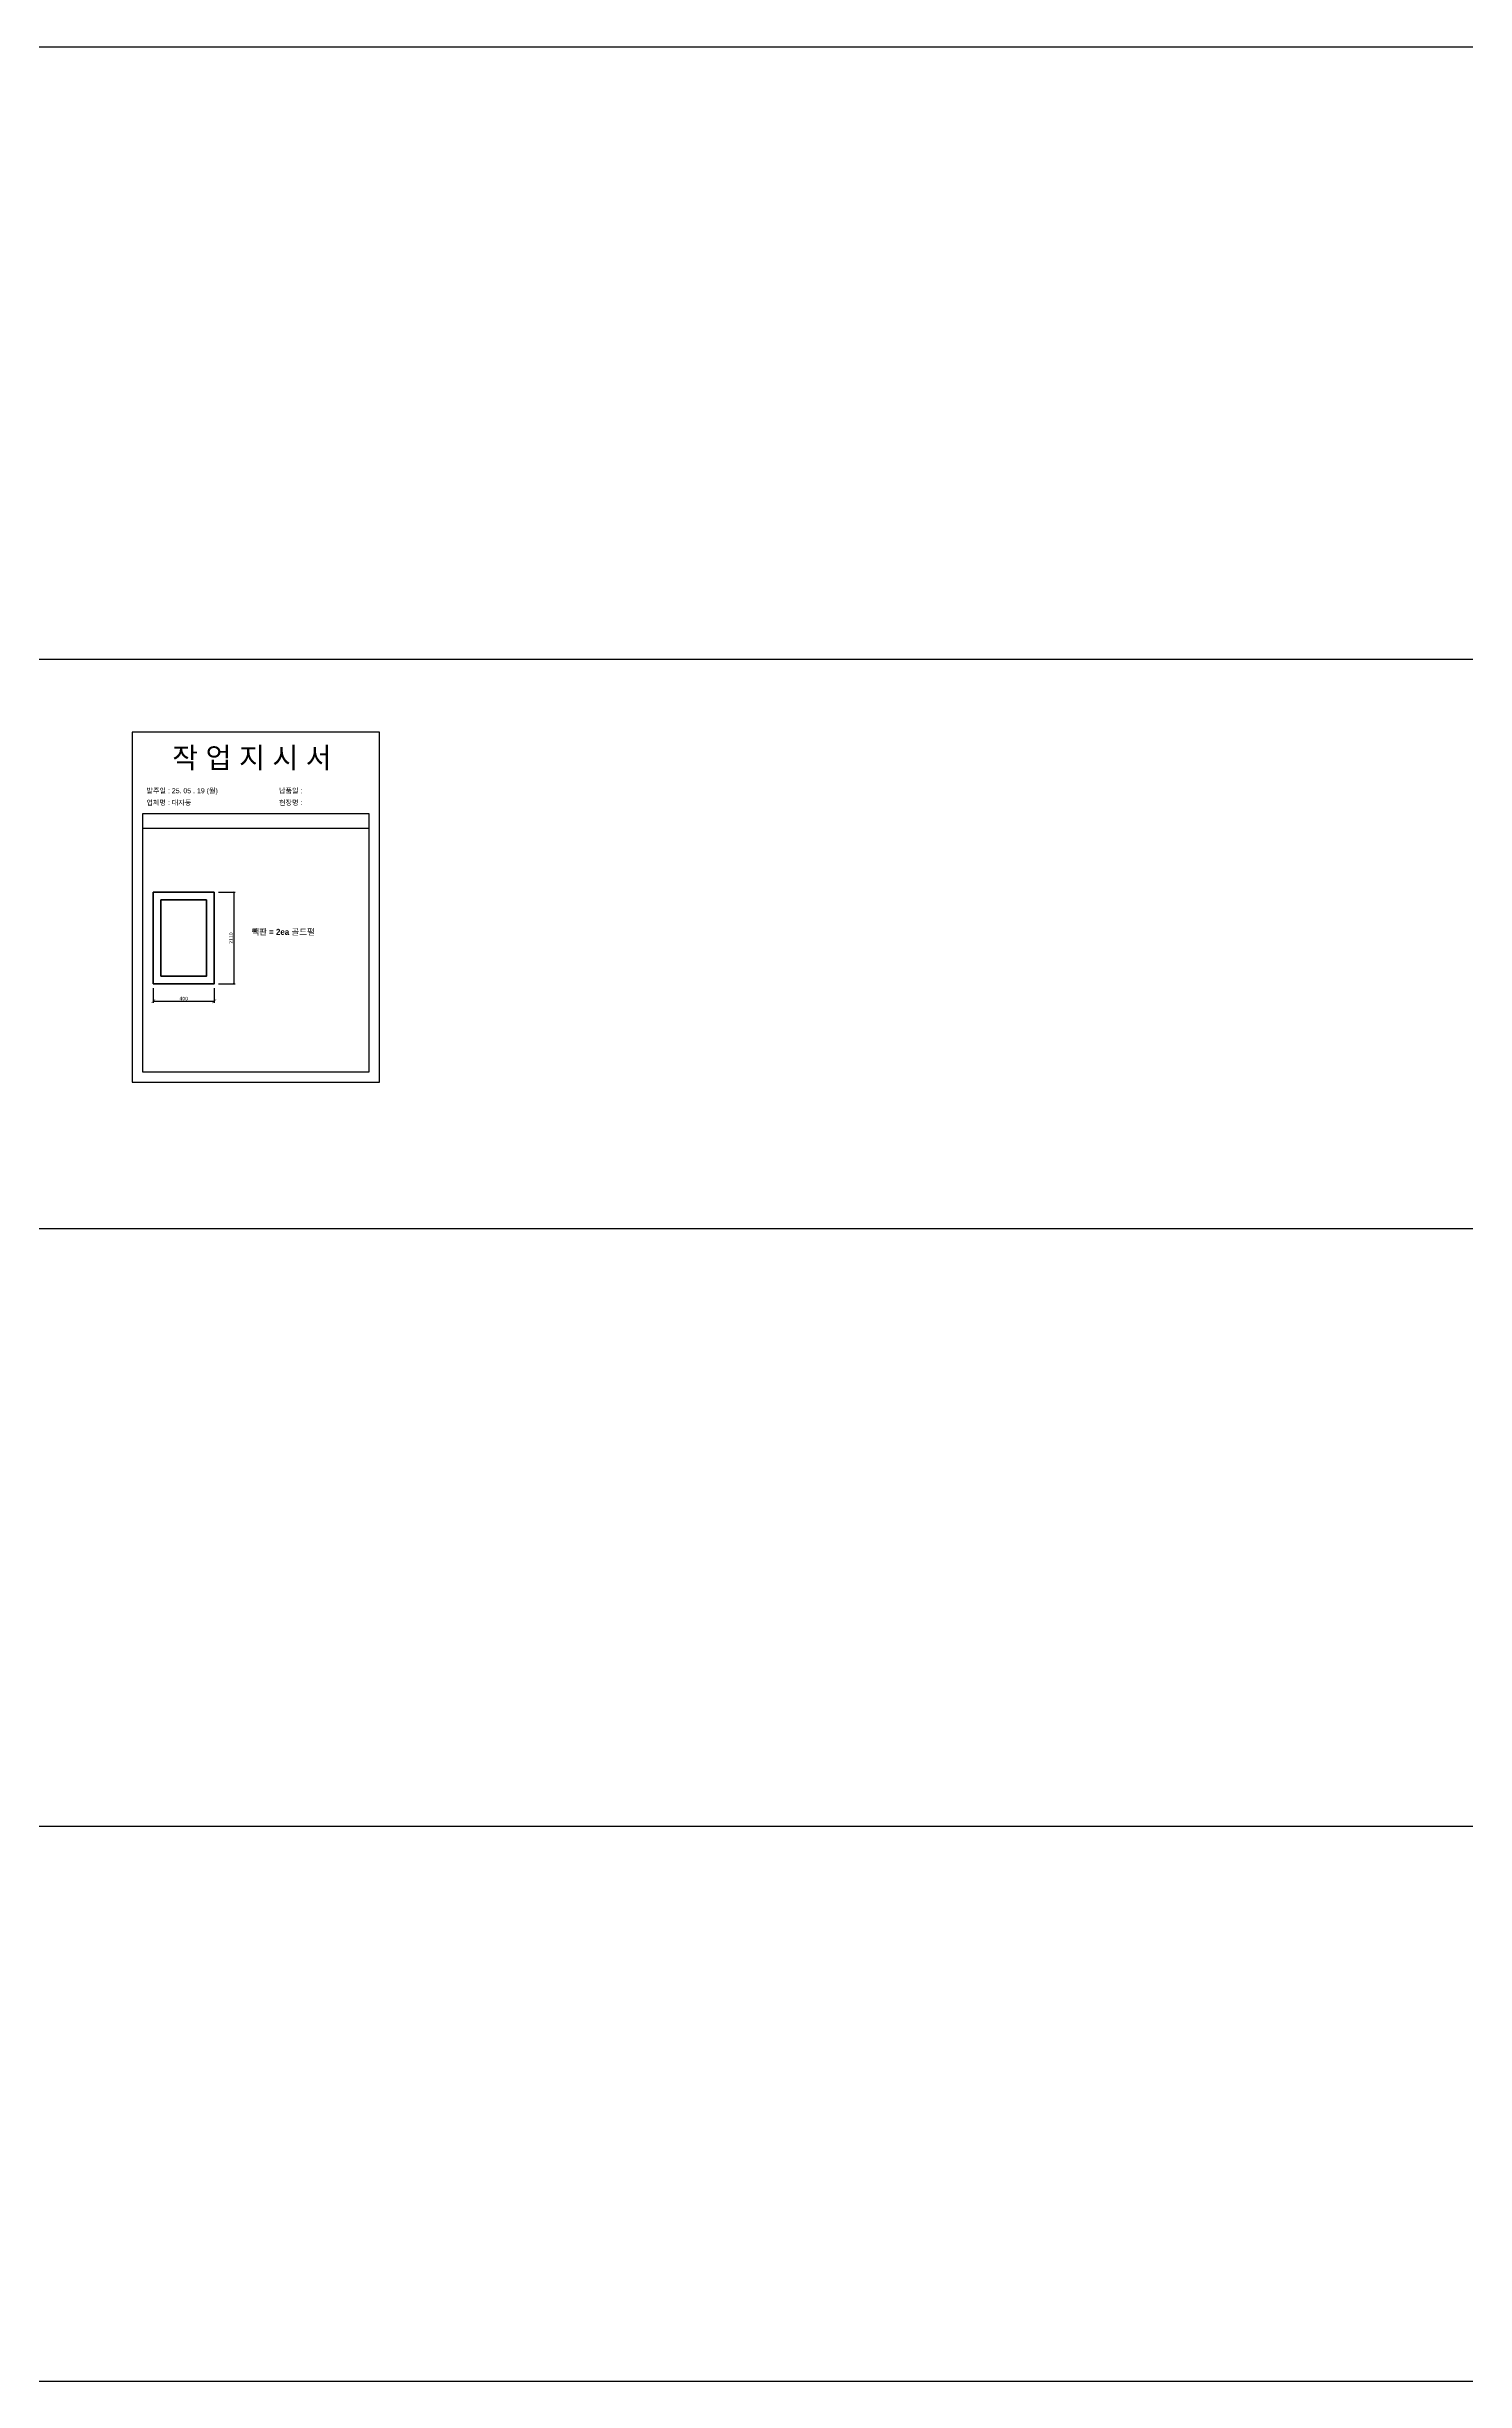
# Model space of a CAD drawing. Header units: millimetres. Extents: x -44117 to 256353, y -2095463 to 65325.
# Drawn here: x 117796 to 127428, y -122521 to -106667 of the extents above; entities that cross this region are included whole.
import ezdxf

# ---------------------------------------------------------------- set-up
doc = ezdxf.new("R2010")
doc.units = ezdxf.units.MM
doc.header["$LTSCALE"] = 10
doc.layers.add('Layer1', color=7, linetype='Continuous', lineweight=70)
doc.dimstyles.new('ISO-25', dxfattribs={"dimtxt": 2.5, "dimasz": 2.5, "dimexe": 1, "dimexo": 1, "dimtad": 1, "dimtxsty": 'Standard', "dimblk": 'ARCHTICK', "dimcen": 2.5, "dimadec": 0, "dimazin": 0, "dimtfac": 1, "dimtmove": 0, "dimatfit": 3, "dimfxl": 0, "dimarcsym": 0})

# ---------------------------------------------------------------- blocks, each defined once
blk = doc.blocks.new('_ArchTick')
at = {"color": 0, "linetype": 'ByBlock', "const_width": 0.15}
blk.add_lwpolyline([(-0.5, -0.5), (0.5, 0.5)], dxfattribs=at)
blk = doc.blocks.new('*D2664')
at = {"color": 0, "lineweight": -2}
for p, q in [((118519, -113061), (118519, -113159)), ((118519, -113149), (118933, -113149)), ((118933, -113061), (118933, -113159))]:
    blk.add_line(p, q, dxfattribs=at)
at = {"layer": 'Defpoints', "color": 0}
for p in [(118519, -113031), (118933, -113031), (118933, -113149)]:
    blk.add_point(p, dxfattribs=at)
at = {"color": 0, "lineweight": -2, "xscale": 25, "yscale": 25, "zscale": 25, "rotation": 180}
blk.add_blockref('_ArchTick', (118519, -113149), dxfattribs=at)
at = {"color": 0, "lineweight": -2, "xscale": 25, "yscale": 25, "zscale": 25}
blk.add_blockref('_ArchTick', (118933, -113149), dxfattribs=at)
at = {"color": 0, "insert": (118726, -113131), "char_height": 25, "attachment_point": 5}
blk.add_mtext('400', dxfattribs=at)
blk = doc.blocks.new('*D2665')
at = {"color": 0, "lineweight": -2}
for p, q in [((118963, -112409), (119076, -112409)), ((119066, -112409), (119066, -113031)), ((118963, -113031), (119076, -113031))]:
    blk.add_line(p, q, dxfattribs=at)
at = {"layer": 'Defpoints', "color": 0}
for p in [(118933, -112409), (118933, -113031), (119066, -113031)]:
    blk.add_point(p, dxfattribs=at)
at = {"color": 0, "lineweight": -2, "xscale": 10, "yscale": 10, "zscale": 10}
for p, rotation in [((119066, -112409), 90), ((119066, -113031), 270)]:
    blk.add_blockref('_ArchTick', p, dxfattribs=dict(at, rotation=rotation))
at = {"color": 0, "insert": (119047, -112720), "char_height": 25, "attachment_point": 5, "rotation": 90}
blk.add_mtext('2110', dxfattribs=at)

msp = doc.modelspace()

# ---------------------------------------------------------------- linework, layer by layer
at = {"color": 1}
for p, q in [((104637.27748, -106667.1082), (196906.42434, -106667.1082)), ((104284.32643, -110825.3127), (196553.47329, -110825.3127)), ((104284.32643, -114692.04757), (196553.47329, -114692.04757)), ((104284.32643, -118751.64315), (196553.47329, -118751.64315)), ((104284.32643, -122521.01995), (196553.47329, -122521.01995))]:
    msp.add_line(p, q, dxfattribs=at)
for p, q in [((119985.44309, -111876.86652), (118445.44309, -111876.86652)), ((119985.44309, -111976.86652), (118445.44309, -111976.86652))]:
    msp.add_line(p, q)
msp.add_lwpolyline([(118375.44309, -113697.6968), (120055.44309, -113697.6968), (120055.44309, -111321.6968), (118375.44309, -111321.6968)], close=True)
msp.add_lwpolyline([(118445.44309, -111876.86652), (118445.44309, -113627.6968), (119985.44309, -113627.6968), (119985.44309, -111876.86652)])
at = {"layer": 'Layer1'}
for points in [[(118933.44394, -112409.21071), (118519.22786, -112409.21071), (118519.22786, -113030.53482), (118933.44394, -113030.53482)], [(118881.66693, -112460.98771), (118571.00487, -112460.98771), (118571.00487, -112978.75781), (118881.66693, -112978.75781)]]:
    msp.add_lwpolyline(points, close=True, dxfattribs=at)

# ---------------------------------------------------------------- texts
at = {"attachment_point": 1}
for s, width, gutter_width, heights, insert, char_height in [('{\\fGulim|b0|i0|c129|p50;작 업 지 시 서}', 3307.3198183, 12.5, [-155.84554], (118648.2497, -111425.85931), 140), ('{\\fGulim|b0|i0|c129|p50;발주일 : 25. 05 . 19 (월)}', 3307.3198183, 12.5, [34.50412], (118473.04034, -111702.57973), 34.3), ('{\\fGulim|b0|i0|c129|p50;납품일 : }', 3307.3198183, 12.5, [-37.67976], (119373.01833, -111702.57973), 34.3), ('\\pt7;{\\fGulim|b0|i0|c129|p50;업체명 : 대자동}', 3307.3198183, 12.5, [36.11279], (118473.04034, -111783.23591), 34.3), ('{\\fGulim|b0|i0|c129|p50;현장명 : }', 3307.3198183, 12.5, [-38.2735], (119373.01833, -111783.23591), 34.3), ('{\\fGulim|b1|i0|c129|p50;빽판 = 2ea 골드펄}', 2645.8558546, 10, [-45.73333], (119185.11857, -112657.59128), 41.16)]:
    msp.add_mtext_dynamic_manual_height_columns(s, width=width, gutter_width=gutter_width, heights=heights, dxfattribs=dict(at, insert=insert, char_height=char_height))

# ---------------------------------------------------------------- dimensions: what is measured, and where the dimension line sits
dim = msp.add_linear_dim(base=(119065.8884, -113030.53482), p1=(118933.44394, -112409.21071), p2=(118933.44394, -113030.53482), angle=270, text='2110', dimstyle='ISO-25', override={"dimscale": 10, "dimasz": 1, "dimexo": 3, "dimtxsty": 'Standard'})
dim.commit()
dim.dimension.update_dxf_attribs({"geometry": '*D2665', "text_midpoint": (119065.8884, -112719.87276), "dimtype": 160})
dim = msp.add_linear_dim(base=(118933.44394, -113149.2666), p1=(118519.22786, -113030.53482), p2=(118933.44394, -113030.53482), text='400', dimstyle='ISO-25', override={"dimscale": 10, "dimexo": 3, "dimtxsty": 'Standard'})
dim.commit()
dim.dimension.update_dxf_attribs({"geometry": '*D2664', "text_midpoint": (118726.3359, -113130.5166)})

doc.saveas('drawing.dxf')
